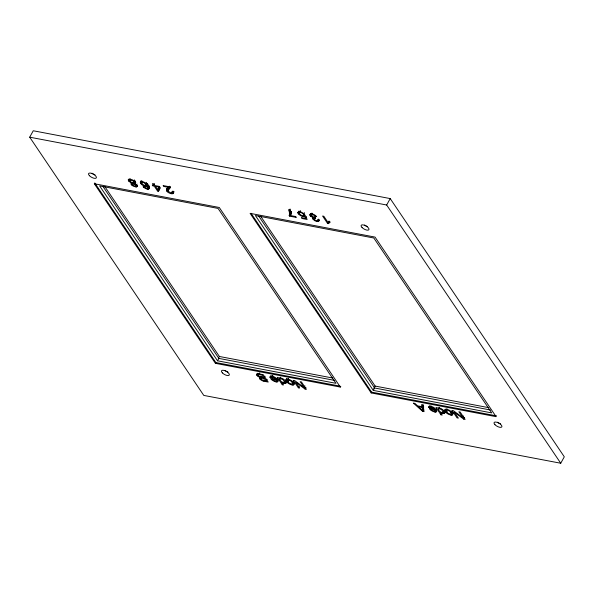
<?xml version="1.0" encoding="UTF-8"?>
<svg xmlns="http://www.w3.org/2000/svg" width="594" height="594" viewBox="0 0 594 594"><rect width="100%" height="100%" fill="white"/><g stroke="black" fill="none" stroke-linecap="round" stroke-linejoin="round"><path stroke-width="0.89" d="M134.652 183.672C142.137 187.726 132.388 187.875 131.029 183.865L131.771 183.13L129.113 181.519L128.23 179.7C130.635 178.178 134.43 180.457 135.655 182.804L134.652 183.672L135.536 182.068M267.159 379.328L266.268 380.932C264.211 380.865 258.568 379.581 261.835 376.566M271.354 377.264L273.507 377.249L276.054 379.224C264.634 374.606 274.302 383.583 277.933 381.586L278.081 381.251C277.346 378.007 273.448 375.787 270.255 376.269L269.973 377.339L271.354 377.702L272.245 375.66M430.056 407.35L432.202 407.336L434.749 409.311C423.336 404.685 433.004 413.669 436.635 411.664L436.776 411.33C436.048 408.085 432.142 405.873 428.95 406.355L428.675 407.417L430.056 407.781L430.947 405.747M167.872 190.733L170.114 186.523L167.931 190.251L168.087 191.238L170.886 192.887L172.074 192.775L171.889 191.78L173.248 192.122C173.812 196.414 162.956 191.201 167.553 187.786M148.017 187.541L147.215 185.892L147.008 186.226C144.349 186.962 141.008 184.823 140.281 182.202L140.8 181.497C144.743 181.215 148.916 184.86 149.243 188.692C147.245 189.954 144.498 188.187 143.072 186.65L147.327 188.365L148.908 185.929M169.654 187.518L169.713 187.043M306.43 216.81L305.539 218.414L301.44 217.642L302.027 218.51L307.135 219.483L305.554 215.852C303.43 215.904 300.245 215.867 299.25 213.075L300.222 210.981M289.783 213.818L289.189 215.459L289.664 216.164L296.309 217.426L295.723 216.55L290.696 215.6L291.194 213.996L290.889 211.85L289.939 209.831L288.639 209.578L289.783 213.818L291.112 211.412M284.712 382.432L283.034 379.655L280.13 378.512C278.816 380.234 282.551 382.84 284.333 382.685L285.603 380.828M443.414 412.518L441.736 409.741L438.832 408.598C437.511 410.32 441.253 412.927 443.027 412.771L444.357 410.677M146.347 185.053L143.963 182.67L141.706 182.455L142.59 184.326L145.099 185.647L146.25 185.477L147.238 183.442M328.534 223.233L330.13 222.342L329.536 221.458L327.762 222.082L323.841 216.268L322.579 216.03L327.606 223.485L328.423 223.641L329.425 221.629M134.17 182.87L134.036 181.913L132.737 180.725L129.707 180.131L130.39 181.719L132.982 183.011L134.17 182.87L135.061 181.259M311.315 214.82L313.261 214.88L315.511 216.498L316.684 216.617C315.124 214.924 311.932 212.823 309.801 214.389L310.692 216.261L313.276 217.768L312.637 218.191C312.756 220.426 319.216 223.463 318.963 220.166L317.597 219.765L317.642 220.649L316.647 220.745L314.605 219.75L313.974 218.748L315.644 218.473L315.251 217.701L312.711 216.951L311.189 215.236L312.206 213.216M287.34 380.479L287.86 379.989C289.657 379.759 293.718 382.439 292.189 384.177L289.501 383.33L287.86 381.697L287.34 380.479L288.305 378.638M446.042 410.565L446.562 410.068C448.359 409.845 452.42 412.526 450.883 414.256L448.203 413.409L446.554 411.783L446.042 410.565L447.007 408.717M435.291 411.041L435.187 410.046L431.036 409.259L432.677 410.654L434.845 411.234L436.308 409.036M157.766 189.753L158.724 187.013L155.509 186.405L157.766 189.753L159.548 186.546M259.236 373.084C255.739 376.277 262.013 377.777 264.167 377.814L265.058 376.21M136.115 185.677L135.64 186.122L134.318 185.87L132.997 185.061L132.477 183.858L134.89 184.318L136.115 185.677L137.006 184.073M153.69 185.328L152.302 185.068L152.866 185.9L154.254 186.167L157.499 190.978L158.524 191.171L159.964 187.251L159.4 186.419L154.952 185.573L153.749 183.791L152.487 183.553L153.69 185.328L154.581 183.724M285.922 379.945L286.093 379.514C289.256 378.489 293.51 381.17 294.082 384.429L293.852 384.741C290.659 385.573 286.85 383.041 285.922 379.945L286.813 378.341M29.7 137.184L33.257 130.762L390.213 198.582L564.3 456.816L560.743 463.238L203.787 395.418L29.7 137.184L386.657 205.004L560.743 463.238M340.785 386.271L340.34 387.08L215.407 363.335L94.335 183.746L94.78 182.945L215.852 362.533L339.879 386.1M128.304 180.413L129.195 178.801M128.556 180.858L129.447 179.247M129.113 181.519L130.472 178.92M131.029 183.865L131.92 182.254M131.267 184.326L132.15 182.722M131.578 184.727L132.915 182.321M133.717 181.519L134.608 179.915M131.972 185.113L133.271 182.551M133.45 183.754L135.172 180.866M134.185 183.962L135.521 181.556M134.89 184.318L135.781 182.707M135.551 186.835L136.442 185.231M136.167 186.924L137.058 185.313M136.665 186.924L137.556 185.321M140.281 182.202L141.164 180.598M140.384 182.766L141.275 181.163M140.733 183.42L142.07 181.014M141.134 183.94L142.471 181.534M145.679 183.954L146.57 182.351M143.904 187.481L144.795 185.877M145.389 186.405L146.725 183.992M145.812 185.684L146.703 184.081M146.25 185.477L147.141 183.873M146.057 186.479L147.386 184.066M146.607 186.419L147.498 184.816M147.008 186.226L148.106 184.281M147.787 186.858L148.678 185.254M147.23 189.055L149.012 185.84M147.965 187.994L148.856 186.382M147.965 189.144L149.302 186.739M148.545 189.115L149.436 187.511M157.499 190.978L159.274 187.763L160.306 187.964L158.524 191.171M166.439 190.139L167.768 187.734M166.543 190.54L168.317 187.325L169.312 188.602M166.773 190.971L169.439 186.197M167.114 191.402L168.889 188.187M167.53 191.817L168.421 190.214M167.931 190.251L170.025 187.504M171.362 193.637L172.698 191.231M172.074 192.775L172.965 191.164M172.037 193.741L173.374 191.327M172.587 193.755L173.923 191.342M173.017 193.681L173.908 192.077M289.189 210.61L290.072 209.006M289.53 211.531L290.421 209.927M289.775 212.711L290.666 211.108M289.189 215.459L291.35 211.553M289.664 216.164L291.446 212.956L290.971 212.244M305.539 218.414L304.744 216.528C302.042 217.033 298.953 215.214 297.876 212.711L298.767 211.108M298.025 213.135L298.916 211.531M215.407 363.335L215.852 362.533M298.307 213.61L299.643 211.204M218.495 358.085L219.379 356.482L104.804 186.531M299.25 213.075L300.133 211.471M217.515 360.803L99.614 185.907L218.057 208.42L335.959 383.308L217.515 360.803L218.852 358.397L103.014 186.568M298.7 214.13L300.482 210.915M299.331 212.585L301.299 212.607L303.452 214.159L304.343 212.555M303.118 216.624L304.009 215.021M304.031 216.699L304.922 215.087M309.868 215.117L310.759 213.513M310.12 215.577L311.456 213.164M311.189 215.236L312.08 213.625M310.692 216.261L312.028 213.847M311.442 215.808L312.333 214.204M312.652 218.562L313.543 216.951M312.875 219L313.766 217.397M313.298 219.513L314.634 217.107M314.026 218.577L314.917 216.966M314.196 218.458L315.08 216.847M314.723 218.354L315.614 216.751M317.174 221.503L318.51 219.097M318.213 221.592L319.097 219.988M318.592 221.525L319.475 219.921M327.606 223.485L328.942 221.079M328.423 223.641L329.759 221.258M256.653 374.836L256.638 374.079L257.729 373.708L263.216 374.643L268.221 382.068C265.384 381.348 260.521 381.415 259.437 377.962L260.061 377.487L258.175 376.544L256.653 374.836L257.544 373.232M256.912 375.326L257.803 373.715M257.447 375.95L258.784 373.544M258.175 374.807L258.991 374.636L259.882 373.032M259.467 378.348L260.358 376.737M259.689 378.794L260.573 377.183M260.127 379.314L261.457 376.9M260.773 378.586L261.657 376.975M260.773 378.333L262.192 376.499M263.268 381.081L264.159 379.477M269.973 377.339L270.864 375.735M271.562 377.004L272.453 375.401M271.354 377.702L272.245 376.099M271.97 376.915L272.861 375.304M271.696 379.64L272.587 378.036M276.485 379.96L272.334 379.172L273.975 380.576L276.143 381.148L277.376 378.356M276.143 381.148L277.034 379.544M275.935 381.853L277.606 378.95M276.633 381.949L277.97 379.544M277.205 381.935L278.096 380.331M279.737 378.757L280.628 377.153M279.67 378.987L280.561 377.383M279.722 379.291L280.613 377.687M282.261 384.734L277.257 377.309L279.046 377.94C281.979 377.353 285.855 380.078 286.056 383.1L284.274 383.442L281.719 382.313L283.516 384.979L282.261 384.734L283.152 383.13M283.598 383.271L284.489 381.66M284.333 382.685L285.595 380.271M284.274 383.442L285.61 381.029M286.078 380.591L286.969 378.987M285.083 383.516L285.974 381.912M286.59 381.496L288.372 378.289M285.692 383.405L286.583 381.801M287.392 380.806L288.283 379.195M287.065 382.113L287.956 380.509M287.607 382.685L288.498 381.081M386.657 205.004L390.213 198.582M292.211 382.499L293.102 380.895M292.189 384.177L293.08 382.566M291.914 384.89L293.599 382.083M292.552 384.979L293.889 382.573M293.087 384.986L294.424 382.581M293.525 384.905L294.416 383.301M304.952 385.885L304.069 387.496L300.133 381.66L301.433 381.905L306.437 389.33L305.049 389.063L295.723 382.209L299.658 388.038L298.351 387.793L299.242 386.189M305.049 389.063L305.94 387.459M371.168 392.931L250.096 213.343L375.037 237.088L496.101 416.676L371.168 392.931L371.614 392.129L251.062 213.313M373.812 388.491L375.141 386.078L260.573 216.127M373.277 390.399L255.375 215.511L373.819 238.016L491.721 412.904L373.277 390.399L374.614 387.993L258.776 216.164M421.933 406.69L421.547 404.655L422.987 404.93L424.049 411.605L422.586 411.33L413.379 403.103L414.924 403.4L417.641 405.873L421.933 406.69L422.824 405.086M423.715 409.088L422.824 410.692L422.082 407.417L423.418 405.011M422.423 409.377L423.752 406.972M422.586 411.33L423.477 409.726M428.675 407.417L429.566 405.813M430.056 407.781L430.947 406.177M430.398 409.726L431.289 408.115M434.63 411.939L435.966 409.533M435.335 412.036L436.672 409.622M435.907 412.021L436.79 410.409M438.372 409.066L439.263 407.462M438.424 409.377L439.308 407.766M440.963 414.82L435.959 407.395L437.741 408.019C440.681 407.439 444.55 410.164 444.758 413.186L442.968 413.521L440.421 412.392L442.218 415.058L440.963 414.82L441.854 413.216M442.3 413.35L443.191 411.746M443.406 411.961L444.297 410.35M443.027 412.771L443.918 411.167M442.968 413.521L444.305 411.115M444.772 410.677L444.795 409.6C447.95 408.568 452.212 411.248 452.776 414.508L452.554 414.82C449.517 415.651 446.146 413.342 444.772 410.677L445.663 409.066M443.785 413.602L444.676 411.998M445.292 411.583L446.629 409.169M444.394 413.491L445.285 411.887M446.094 410.885L446.978 409.281M446.309 412.771L447.2 411.167M450.913 412.585L451.804 410.974M451.366 413.454L452.257 411.85M450.616 414.976L451.507 413.372M451.329 414.011L452.301 412.169M451.254 415.065L452.591 412.659M451.789 415.072L453.125 412.659M452.22 414.991L453.111 413.379M462.763 417.575L458.828 411.739L460.135 411.991L465.139 419.416L463.743 419.149L454.425 412.295L458.353 418.124L457.053 417.879L452.049 410.454L453.437 410.714L462.763 417.575L463.654 415.971M463.743 419.149L464.634 417.545M166.662 189.397L168.748 187.407L163.714 186.449L163.127 185.573L169.906 186.865L170.188 187.904L169.134 189.107M261.301 378.111L264.761 378.69L266.268 380.932M303.452 214.159L304.722 214.33L300.72 211.798L298.656 211.568L297.876 212.711M258.991 374.636L262.444 375.26L264.167 377.814M94.335 183.746L219.275 207.492L340.34 387.08M219.379 356.482L332.722 378.022M375.141 386.078L488.483 407.618M218.852 358.397L334.563 380.383M374.614 387.993L490.325 409.979M371.614 392.129L496.547 415.867M422.082 407.417L418.599 406.756L422.824 410.692M304.069 387.496L294.743 380.635L293.347 380.368L298.351 387.793M500.519 423.812A4.425 1.812 29 0 1 497.542 422.2M367.582 226.618A4.425 1.812 29 0 1 364.605 225M94.995 174.822A4.425 1.812 29 0 1 92.018 173.21M227.933 372.015A4.418 1.812 29 0 1 224.963 370.404M222.408 372.928A4.418 1.812 29 0 0 229.143 375.215A4.418 1.812 29 0 0 224.643 370.597A4.418 1.812 29 0 0 222.408 372.928M494.98 424.717A4.425 1.812 29 0 0 501.737 427.012A4.425 1.812 29 0 0 497.223 422.386A4.425 1.812 29 0 0 494.98 424.717M362.043 227.524A4.425 1.812 29 0 0 368.8 229.819A4.425 1.812 29 0 0 364.285 225.193A4.425 1.812 29 0 0 362.043 227.524M89.464 175.727A4.425 1.812 29 0 0 96.213 178.022A4.425 1.812 29 0 0 91.699 173.396A4.425 1.812 29 0 0 89.464 175.727"/></g></svg>
